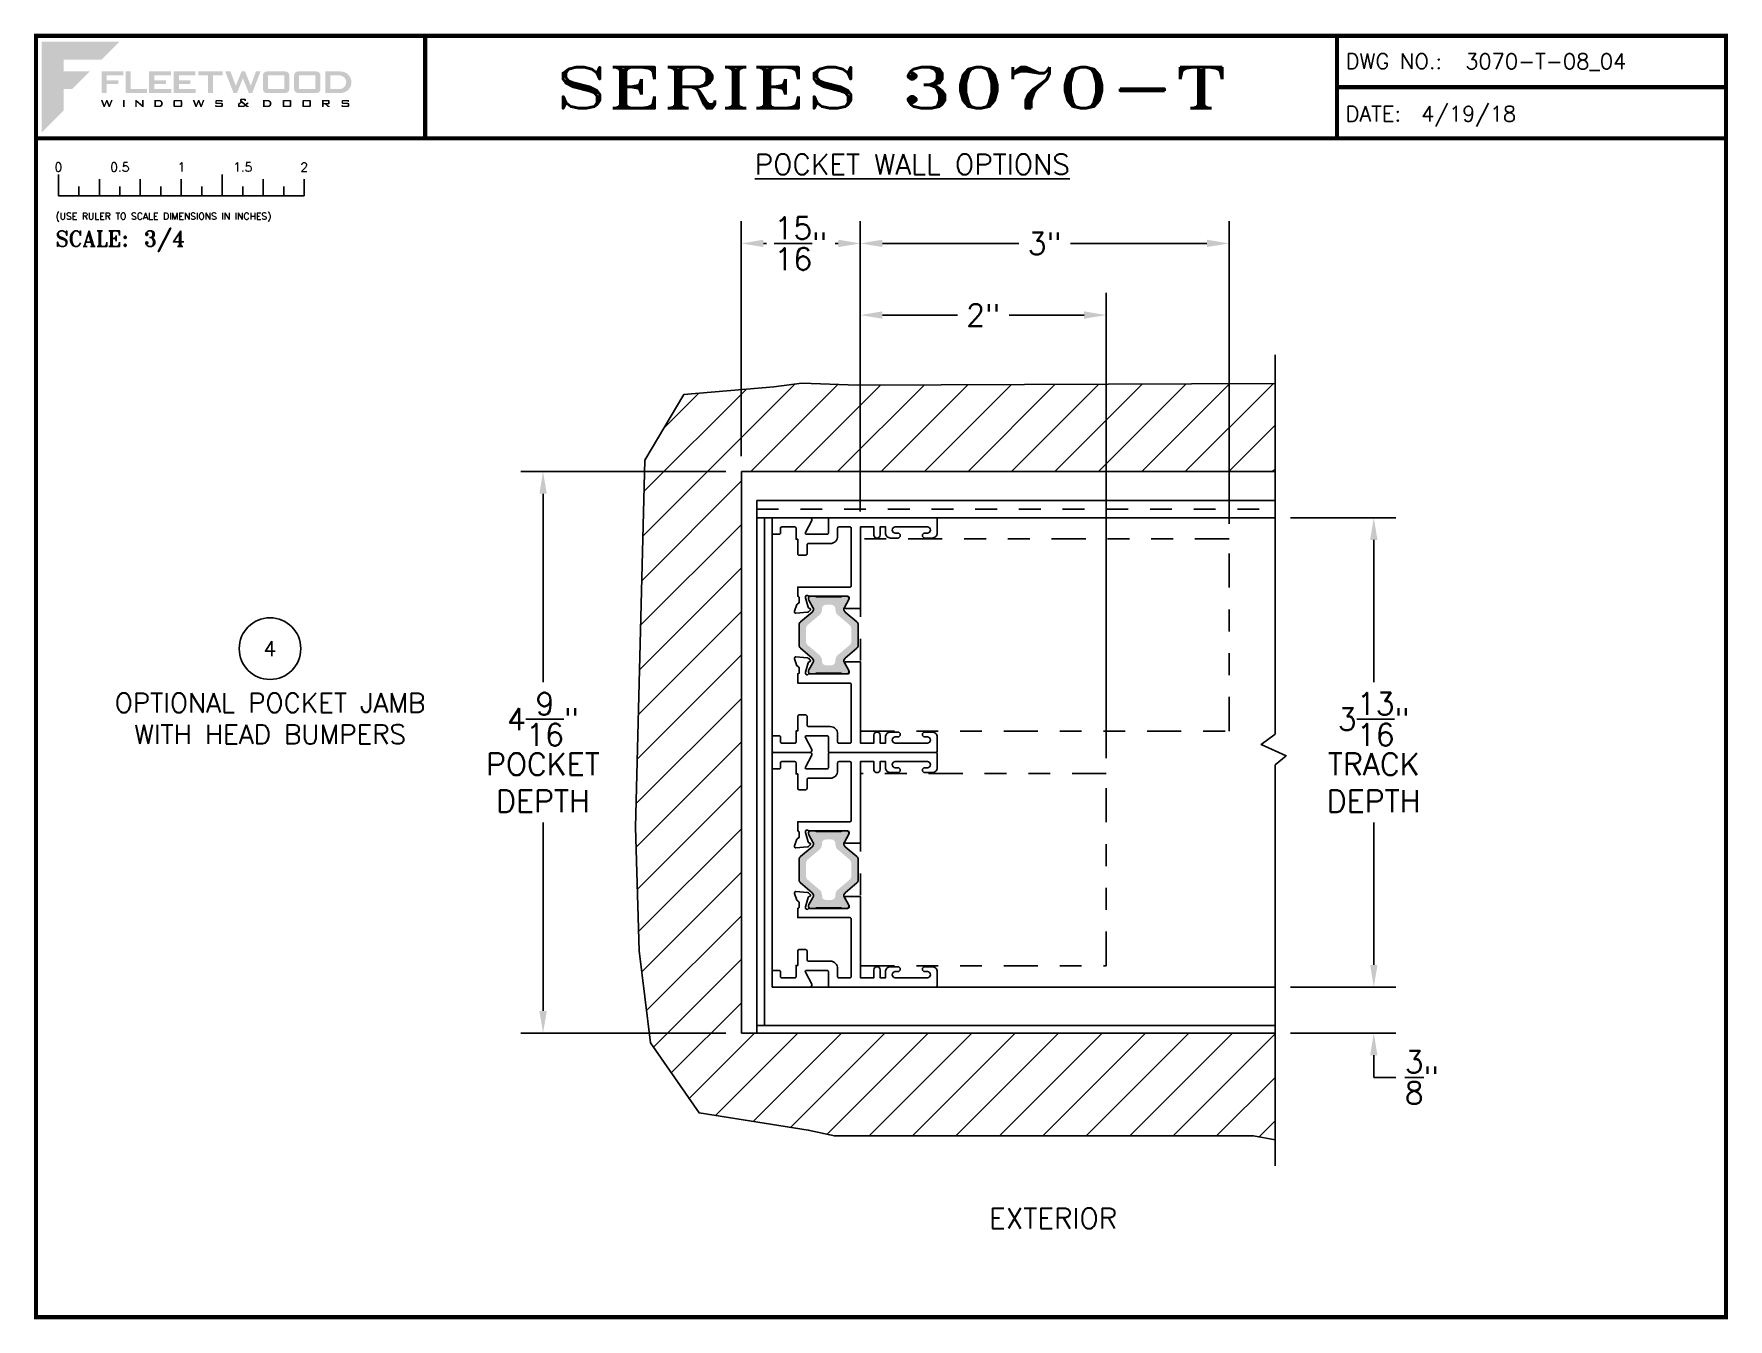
# Paper-space layout 'DETAIL 4' of a CAD drawing. Extents: x 0.1 to 10.5, y 0.1 to 7.9.
# The model-space entities are those that its viewports show. They can reach past a viewport. Long polylines and large blocks are cut down to what shows.
import ezdxf
from ezdxf.enums import TextEntityAlignment as Align

# ---------------------------------------------------------------- set-up
doc = ezdxf.new("R2010")
doc.units = 0
doc.header["$LTSCALE"] = 0.25
doc.header["$MEASUREMENT"] = 0
doc.linetypes.add('HIDDEN', pattern=[0.375, 0.25, -0.125])
doc.linetypes.add('PHANTOM2', pattern=[1.25, 0.625, -0.125, 0.125, -0.125, 0.125, -0.125])
doc.layers.get('0').update_dxf_attribs({"linetype": 'CONTINUOUS'})
doc.layers.get('DEFPOINTS').update_dxf_attribs({"color": 1, "linetype": 'CONTINUOUS'})
for name, color, linetype in [('DIM', 7, 'CONTINUOUS'), ('FRAME', 1, 'CONTINUOUS'), ('SILL-PAN', 7, 'CONTINUOUS'), ('TEXT', 7, 'CONTINUOUS'), ('TITLE-BLOCK', 7, 'CONTINUOUS'), ('TRACK', 7, 'CONTINUOUS'), ('WALL', 7, 'CONTINUOUS')]:
    doc.layers.add(name, color=color, linetype=linetype)
doc.layers.add('VP', color=40, linetype='CONTINUOUS', plot=False)
doc.layers.get('VP').off()
doc.styles.add('ROMANS', font='romans')
doc.styles.add('ROMANT', font='romant')
doc.styles.add('SIMPLEX-094', font='simplex.shx', dxfattribs={"height": 0.094})
doc.styles.get("Standard").update_dxf_attribs({"font": 'simplex.shx'})
doc.dimstyles.new('THREE-QUARTER SCALE', dxfattribs={"dimscale": 0.75, "dimtxt": 0.18, "dimasz": 0.18, "dimexe": 0.18, "dimexo": 0.125, "dimgap": 0.09, "dimtad": 0, "dimtih": 1, "dimtoh": 1, "dimdec": 4, "dimlfac": 1.333, "dimzin": 0, "dimdsep": 46, "dimlunit": 4, "dimtxsty": 'Standard', "dimcen": 0.09, "dimadec": 0, "dimazin": 0, "dimtfac": 1, "dimtdec": 4, "dimtofl": 0, "dimtmove": 0, "dimatfit": 3, "dimfxl": 0, "dimtolj": 1, "dimtzin": 0, "dimarcsym": 0})

# ---------------------------------------------------------------- blocks, each defined once
blk = doc.blocks.new('*D80')
at = {"layer": 'DEFPOINTS', "color": 0}
for p in [(7.437, 6.641), (5.187, 4.912), (7.437, 4.839)]:
    blk.add_point(p, dxfattribs=at)
at = {"layer": 'TRACK', "color": 0, "lineweight": -2}
for p, q in [((5.187, 5.006), (5.187, 6.776)), ((7.437, 4.932), (7.437, 6.776)), ((5.322, 6.641), (6.155, 6.641)), ((7.302, 6.641), (6.47, 6.641))]:
    blk.add_line(p, q, dxfattribs=at)
at = {"layer": 'TRACK', "color": 0}
for points in [[(5.322, 6.664), (5.322, 6.619), (5.187, 6.641)], [(7.302, 6.664), (7.302, 6.619), (7.437, 6.641)]]:
    blk.add_solid(points, dxfattribs=at)
at = {"layer": 'TRACK', "color": 0, "insert": (6.312, 6.641), "char_height": 0.135, "attachment_point": 5}
blk.add_mtext('\\A1;3"', dxfattribs=at)
blk = doc.blocks.new('*D81')
at = {"layer": 'DEFPOINTS', "color": 0}
for p in [(5.187, 6.204), (5.187, 4.912), (6.687, 3.408)]:
    blk.add_point(p, dxfattribs=at)
at = {"layer": 'TRACK', "color": 0, "lineweight": -2}
for p, q in [((5.187, 5.006), (5.187, 6.339)), ((6.687, 3.501), (6.687, 6.339)), ((5.322, 6.204), (5.78, 6.204)), ((6.552, 6.204), (6.095, 6.204))]:
    blk.add_line(p, q, dxfattribs=at)
at = {"layer": 'TRACK', "color": 0}
for points in [[(5.322, 6.227), (5.322, 6.182), (5.187, 6.204)], [(6.552, 6.227), (6.552, 6.182), (6.687, 6.204)]]:
    blk.add_solid(points, dxfattribs=at)
at = {"layer": 'TRACK', "color": 0, "insert": (5.937, 6.204), "char_height": 0.135, "attachment_point": 5}
blk.add_mtext('\\A1;2"', dxfattribs=at)
blk = doc.blocks.new('*D110')
at = {"layer": 'DEFPOINTS', "color": 0}
for p in [(5.187, 6.641), (4.461, 5.25), (5.187, 4.912)]:
    blk.add_point(p, dxfattribs=at)
at = {"layer": 'TRACK', "color": 0, "lineweight": -2}
for p, q in [((4.461, 5.343), (4.461, 6.776)), ((5.187, 5.006), (5.187, 6.776)), ((4.596, 6.641), (4.615, 6.641)), ((5.052, 6.641), (5.033, 6.641))]:
    blk.add_line(p, q, dxfattribs=at)
at = {"layer": 'TRACK', "color": 0}
for points in [[(4.596, 6.664), (4.596, 6.619), (4.461, 6.641)], [(5.052, 6.664), (5.052, 6.619), (5.187, 6.641)]]:
    blk.add_solid(points, dxfattribs=at)
at = {"layer": 'TRACK', "color": 0, "insert": (4.824, 6.641), "char_height": 0.135, "attachment_point": 5}
blk.add_mtext('\\A1;{\\H1.000000x;\\S15/16;}"', dxfattribs=at)
blk = doc.blocks.new('Fleetwood_Logo_6-10-15')
h = blk.add_hatch(color=154)
h.dxf.hatch_style = 1
h.paths.add_polyline_path([(0.2526, -0.0017), (0.0019, -0.0017), (0.0019, -0.2942), (0.0725, -0.2236), (0.0725, -0.1535), (0.1007, -0.1535), (0.1567, -0.0976), (0.0725, -0.0976), (0.0725, -0.0596), (0.1946, -0.0596)])
h = blk.add_hatch(color=251)
h.dxf.hatch_style = 1
h.paths.add_polyline_path([(0.2487, -0.1256), (0.2112, -0.1256), (0.2112, -0.1102), (0.2647, -0.1102), (0.2647, -0.0976), (0.1946, -0.0976), (0.1946, -0.1667), (0.2112, -0.1667), (0.2112, -0.1377), (0.2487, -0.1377)])
h = blk.add_hatch(color=251)
h.dxf.hatch_style = 1
h.paths.add_polyline_path([(0.2886, -0.0976), (0.272, -0.0976), (0.272, -0.1667), (0.3401, -0.1667), (0.3401, -0.1535), (0.2886, -0.1535)])
h = blk.add_hatch(color=251)
h.dxf.hatch_style = 1
h.paths.add_polyline_path([(0.4175, -0.0976), (0.3474, -0.0976), (0.3474, -0.1667), (0.4185, -0.1667), (0.4185, -0.1534), (0.364, -0.1534), (0.364, -0.1377), (0.4015, -0.1377), (0.4015, -0.1256), (0.364, -0.1256), (0.364, -0.1102), (0.4175, -0.1102)])
h = blk.add_hatch(color=251)
h.dxf.hatch_style = 1
h.paths.add_polyline_path([(0.4965, -0.0976), (0.4264, -0.0976), (0.4264, -0.1667), (0.4975, -0.1667), (0.4975, -0.1534), (0.443, -0.1534), (0.443, -0.1377), (0.4804, -0.1377), (0.4804, -0.1256), (0.443, -0.1256), (0.443, -0.1102), (0.4965, -0.1102)])
h = blk.add_hatch(color=251)
h.dxf.hatch_style = 1
h.paths.add_polyline_path([(0.5842, -0.0976), (0.5054, -0.0976), (0.5054, -0.1102), (0.5365, -0.1102), (0.5365, -0.1667), (0.5531, -0.1667), (0.5531, -0.1102), (0.5842, -0.1102)])
h = blk.add_hatch(color=251)
h.dxf.hatch_style = 1
h.paths.add_polyline_path([(0.6089, -0.0976), (0.5921, -0.0976), (0.6188, -0.1667), (0.63, -0.1667), (0.6489, -0.1192), (0.6679, -0.1667), (0.6789, -0.1667), (0.7056, -0.0976), (0.6908, -0.0976), (0.6742, -0.1433), (0.6558, -0.0976), (0.6446, -0.0976), (0.6261, -0.1433)])
h = blk.add_hatch(color=251)
h.dxf.hatch_style = 1
h.paths.add_polyline_path([(0.7853, -0.0976), (0.726, -0.0976, 0.414214), (0.7133, -0.1102), (0.7133, -0.154, 0.414214), (0.726, -0.1667), (0.7853, -0.1667, 0.414214), (0.798, -0.154), (0.798, -0.1102, 0.414214)])
h.paths.add_polyline_path([(0.7819, -0.1102), (0.7819, -0.154), (0.7294, -0.154), (0.7294, -0.1102)], flags=16)
h = blk.add_hatch(color=251)
h.dxf.hatch_style = 1
h.paths.add_polyline_path([(0.8856, -0.0976), (0.8262, -0.0976, 0.414214), (0.8136, -0.1102), (0.8136, -0.154, 0.414214), (0.8262, -0.1667), (0.8856, -0.1667, 0.414214), (0.8982, -0.154), (0.8982, -0.1102, 0.414214)])
h.paths.add_polyline_path([(0.8822, -0.1102), (0.8822, -0.154), (0.8296, -0.154), (0.8296, -0.1102)], flags=16)
h = blk.add_hatch(color=251)
h.dxf.hatch_style = 1
h.paths.add_polyline_path([(0.9632, -0.0976), (0.914, -0.0976), (0.914, -0.1667), (0.9632, -0.1667, 1)])
h.paths.add_polyline_path([(0.9301, -0.1102), (0.9593, -0.1102, -1), (0.9593, -0.154), (0.9301, -0.154)], flags=16)
h = blk.add_hatch(color=7)
h.dxf.hatch_style = 1
h.paths.add_polyline_path([(0.2301, -0.1891), (0.2251, -0.1891), (0.2196, -0.2043), (0.2134, -0.1891), (0.2097, -0.1891), (0.2035, -0.2043), (0.1978, -0.1891), (0.1922, -0.1891), (0.2011, -0.2121), (0.2048, -0.2121), (0.2112, -0.1963), (0.2175, -0.2121), (0.2212, -0.2121)])
h = blk.add_hatch(color=7)
h.dxf.hatch_style = 1
h.paths.add_polyline_path([(0.2691, -0.1891), (0.2637, -0.1891), (0.2637, -0.2118), (0.2637, -0.2121), (0.2691, -0.2121)])
h = blk.add_hatch(color=7)
h.dxf.hatch_style = 1
h.paths.add_polyline_path([(0.3077, -0.1964), (0.3259, -0.2121), (0.3298, -0.2121), (0.3298, -0.1891), (0.325, -0.1891), (0.325, -0.2047), (0.3067, -0.1891), (0.3029, -0.1891), (0.3029, -0.2121), (0.3077, -0.2121)])
h = blk.add_hatch(color=7)
h.dxf.hatch_style = 1
h.paths.add_polyline_path([(0.3801, -0.1891), (0.3637, -0.1891), (0.3637, -0.2121), (0.3801, -0.2121, 1)])
h.paths.add_polyline_path([(0.3691, -0.2079), (0.3691, -0.1933), (0.3788, -0.1933, -1), (0.3788, -0.2079)], flags=16)
h = blk.add_hatch(color=7)
h.dxf.hatch_style = 1
h.paths.add_polyline_path([(0.4537, -0.2079), (0.4537, -0.1933, 0.414214), (0.4495, -0.1891), (0.4297, -0.1891, 0.414214), (0.4255, -0.1933), (0.4255, -0.2079, 0.414214), (0.4297, -0.2121), (0.4495, -0.2121, 0.414214)])
h.paths.add_polyline_path([(0.4308, -0.2079), (0.4308, -0.1933), (0.4484, -0.1933), (0.4484, -0.2079)], flags=16)
h = blk.add_hatch(color=7)
h.dxf.hatch_style = 1
h.paths.add_polyline_path([(0.5253, -0.1891), (0.5203, -0.1891), (0.5148, -0.2043), (0.5087, -0.1891), (0.5049, -0.1891), (0.4988, -0.2043), (0.493, -0.1891), (0.4874, -0.1891), (0.4963, -0.2121), (0.5001, -0.2121), (0.5064, -0.1963), (0.5127, -0.2121), (0.5164, -0.2121)])
h = blk.add_hatch(color=7)
h.dxf.hatch_style = 1
h.paths.add_polyline_path([(0.5801, -0.1891), (0.5643, -0.1891, 0.414214), (0.56, -0.1933), (0.56, -0.1981, 0.414214), (0.5643, -0.2024), (0.58, -0.2024), (0.58, -0.2078), (0.5637, -0.2078), (0.5637, -0.2052), (0.5591, -0.2062), (0.5591, -0.2078, 0.414214), (0.5634, -0.2121), (0.5805, -0.2121, 0.414214), (0.5848, -0.2078), (0.5848, -0.2024, 0.414214), (0.5805, -0.1982), (0.5648, -0.1982), (0.5648, -0.193), (0.5798, -0.193), (0.5798, -0.1958), (0.5843, -0.1948), (0.5843, -0.1933, 0.414214)])
h = blk.add_hatch(color=7)
h.dxf.hatch_style = 1
h.paths.add_polyline_path([(0.645, -0.1913, -0.222262), (0.6447, -0.1906), (0.6447, -0.1892), (0.6535, -0.1892), (0.6535, -0.193), (0.6587, -0.1918), (0.6587, -0.189, 0.414214), (0.6544, -0.1847), (0.6437, -0.1847, 0.414214), (0.6394, -0.189), (0.6394, -0.1922, 0.222262), (0.6407, -0.1948), (0.6415, -0.1955), (0.6345, -0.1998, 0.260684), (0.6329, -0.2027), (0.6329, -0.2078, 0.414214), (0.6372, -0.2121), (0.6514, -0.2121, 0.17577), (0.6536, -0.2113), (0.657, -0.2085), (0.6614, -0.2121), (0.6699, -0.2121), (0.6613, -0.2049), (0.6676, -0.1997), (0.6637, -0.1964), (0.6574, -0.2017)])
h.paths.add_polyline_path([(0.6532, -0.2052), (0.6509, -0.2072, -0.17577), (0.6502, -0.2074), (0.6382, -0.2074), (0.6382, -0.2033, -0.260684), (0.6387, -0.2025), (0.6451, -0.1985)], flags=16)
h = blk.add_hatch(color=7)
h.dxf.hatch_style = 1
h.paths.add_polyline_path([(0.7294, -0.1891), (0.713, -0.1891), (0.713, -0.2121), (0.7294, -0.2121, 1)])
h.paths.add_polyline_path([(0.7184, -0.2079), (0.7184, -0.1933), (0.7281, -0.1933, -1), (0.7281, -0.2079)], flags=16)
h = blk.add_hatch(color=7)
h.dxf.hatch_style = 1
h.paths.add_polyline_path([(0.8045, -0.2079), (0.8045, -0.1933, 0.414214), (0.8003, -0.1891), (0.7805, -0.1891, 0.414214), (0.7763, -0.1933), (0.7763, -0.2079, 0.414214), (0.7805, -0.2121), (0.8003, -0.2121, 0.414214)])
h.paths.add_polyline_path([(0.7816, -0.2079), (0.7816, -0.1933), (0.7992, -0.1933), (0.7992, -0.2079)], flags=16)
h = blk.add_hatch(color=7)
h.dxf.hatch_style = 1
h.paths.add_polyline_path([(0.8678, -0.2079), (0.8678, -0.1933, 0.414214), (0.8636, -0.1891), (0.8438, -0.1891, 0.414214), (0.8396, -0.1933), (0.8396, -0.2079, 0.414214), (0.8438, -0.2121), (0.8636, -0.2121, 0.414214)])
h.paths.add_polyline_path([(0.8449, -0.2079), (0.8449, -0.1933), (0.8624, -0.1933), (0.8624, -0.2079)], flags=16)
h = blk.add_hatch(color=7)
h.dxf.hatch_style = 1
h.paths.add_polyline_path([(0.9277, -0.1993), (0.9277, -0.1933, 0.414214), (0.9235, -0.1891), (0.9028, -0.1891), (0.9028, -0.2121), (0.9082, -0.2121), (0.9082, -0.2035), (0.9131, -0.2035), (0.9224, -0.2121), (0.9303, -0.2121), (0.9197, -0.2035), (0.9235, -0.2035, 0.414214)])
h.paths.add_polyline_path([(0.9082, -0.1993), (0.9082, -0.1933), (0.9214, -0.1933, -0.414214), (0.9224, -0.1943), (0.9224, -0.1983, -0.414214), (0.9214, -0.1993)], flags=16)
h = blk.add_hatch(color=7)
h.dxf.hatch_style = 1
h.paths.add_polyline_path([(0.9867, -0.1982), (0.971, -0.1982), (0.971, -0.193), (0.9859, -0.193), (0.9859, -0.1958), (0.9905, -0.1948), (0.9905, -0.1933, 0.414214), (0.9863, -0.1891), (0.9705, -0.1891, 0.414214), (0.9662, -0.1933), (0.9662, -0.1981, 0.414214), (0.9705, -0.2024), (0.9862, -0.2024), (0.9862, -0.2078), (0.9699, -0.2078), (0.9699, -0.2052), (0.9653, -0.2062), (0.9653, -0.2078, 0.414214), (0.9696, -0.2121), (0.9867, -0.2121, 0.414214), (0.991, -0.2078), (0.991, -0.2024, 0.414214)])
blk = doc.blocks.new('A-SIZE_L')
for p, q in [((8.095, 7.907), (8.095, 7.282)), ((8.095, 7.594), (10.47, 7.594)), ((0.157, 7.282), (10.47, 7.282))]:
    blk.add_line(p, q)
at = {"const_width": 0.025}
for points in [[(0.157, 7.907), (10.47, 7.907), (10.47, 0.093), (0.157, 0.093), (0.157, 7.907)], [(2.532, 7.907), (2.532, 7.282)], [(8.095, 7.907), (8.095, 7.282)], [(8.095, 7.594), (10.47, 7.594)], [(0.157, 7.282), (10.47, 7.282)]]:
    blk.add_lwpolyline(points, dxfattribs=at)
at = {"xscale": 1.898091133004928, "yscale": 1.898091133004928, "zscale": 1.898091133004928}
blk.add_blockref('Fleetwood_Logo_6-10-15', (0.188, 7.875), dxfattribs=at)
for s, style, p in [('DWG NO.:', 'SIMPLEX-094', (8.149, 7.705)), ('DATE:', 'SIMPLEX-094', (8.148, 7.385)), ('SCALE:', 'ROMANT', (0.276, 6.623))]:
    blk.add_text(s, height=0.094, dxfattribs=dict(style=style)).set_placement(p)
for tag, p, style in [('DWG_NO', (8.878, 7.705), 'SIMPLEX-094'), ('DATE', (8.609, 7.385), 'SIMPLEX-094'), ('SCALE', (0.814, 6.623), 'ROMANT')]:
    blk.add_attdef(tag, p, '', height=0.094, dxfattribs=dict(style=style))
for tag, height, style, width, p, p2 in [('DWG_NO', 0.094, 'SIMPLEX-094', 2.60233, (8.876, 7.704), (10.367, 7.704)), ('PRODUCT', 0.25, 'ROMANT', 2.260212, (3.282, 7.465), (7.345, 7.465))]:
    blk.add_attdef(tag, text='', height=height, dxfattribs=dict(style=style, width=width)).set_placement(p, p2, align=Align.FIT)
blk = doc.blocks.new('sectball')
blk.add_circle((0, 0), 0.125)
blk.add_attdef('NO', text='', height=0.062).set_placement((0, 0), align=Align.MIDDLE_CENTER)
for tag, p in [('LINE1', (0, -0.2588)), ('LINE2', (0, -0.3864)), ('LINE3', (0, -0.5214))]:
    blk.add_attdef(tag, text='', height=0.078).set_placement(p, align=Align.CENTER)
blk = doc.blocks.new('Three Quarter')
for p, q in [((0.137, -0.219), (0.137, -0.35)), ((0.262, -0.294), (0.262, -0.35)), ((0.387, -0.249), (0.387, -0.35)), ((0.512, -0.294), (0.512, -0.35)), ((0.637, -0.249), (0.637, -0.35)), ((0.762, -0.294), (0.762, -0.35)), ((0.887, -0.249), (0.887, -0.35)), ((1.012, -0.294), (1.012, -0.35)), ((1.137, -0.219), (1.137, -0.35)), ((1.262, -0.294), (1.262, -0.35)), ((1.387, -0.249), (1.387, -0.35)), ((1.512, -0.294), (1.512, -0.35)), ((1.637, -0.249), (1.637, -0.35)), ((0.137, -0.35), (1.637, -0.35))]:
    blk.add_line(p, q)
for s, p in [('0', (0.137, -0.219)), ('0.5', (0.512, -0.219)), ('1', (0.887, -0.219)), ('1.5', (1.262, -0.219)), ('2', (1.637, -0.219))]:
    blk.add_text(s, height=0.055).set_placement(p, align=Align.BOTTOM_CENTER)
at = {"style": 'ROMANS'}
blk.add_text('(USE RULER TO SCALE DIMENSIONS IN INCHES)', height=0.04115, dxfattribs=at).set_placement((0.12, -0.495))
blk = doc.blocks.new('*D157')
at = {"layer": 'DEFPOINTS', "color": 0}
for p in [(4.461, 5.25), (3.251, 1.825), (4.461, 1.825)]:
    blk.add_point(p, dxfattribs=at)
at = {"layer": 'TRACK', "color": 0, "lineweight": -2}
for p, q in [((4.367, 5.25), (3.116, 5.25)), ((3.251, 5.115), (3.251, 3.965)), ((3.251, 1.96), (3.251, 3.11)), ((4.367, 1.825), (3.116, 1.825))]:
    blk.add_line(p, q, dxfattribs=at)
at = {"layer": 'TRACK', "color": 0}
for points in [[(3.229, 5.115), (3.274, 5.115), (3.251, 5.25)], [(3.229, 1.96), (3.274, 1.96), (3.251, 1.825)]]:
    blk.add_solid(points, dxfattribs=at)
at = {"layer": 'TRACK', "color": 0, "insert": (3.251, 3.537), "char_height": 0.135, "attachment_point": 5}
blk.add_mtext('\\A1;4{\\H1.000000x;\\S9/16;}"\\PPOCKET\\PDEPTH', dxfattribs=at)
blk = doc.blocks.new('*D158')
at = {"layer": 'DEFPOINTS', "color": 0}
for p in [(7.718, 4.968), (7.718, 2.106), (8.32, 2.106)]:
    blk.add_point(p, dxfattribs=at)
at = {"layer": 'TRACK', "color": 0, "lineweight": -2}
for p, q in [((7.812, 4.968), (8.455, 4.968)), ((8.32, 4.833), (8.32, 3.965)), ((8.32, 2.241), (8.32, 3.11)), ((7.812, 2.106), (8.455, 2.106))]:
    blk.add_line(p, q, dxfattribs=at)
at = {"layer": 'TRACK', "color": 0}
for points in [[(8.298, 4.833), (8.343, 4.833), (8.32, 4.968)], [(8.298, 2.241), (8.343, 2.241), (8.32, 2.106)]]:
    blk.add_solid(points, dxfattribs=at)
at = {"layer": 'TRACK', "color": 0, "insert": (8.32, 3.537), "char_height": 0.135, "attachment_point": 5}
blk.add_mtext('\\A1;3{\\H1.000000x;\\S13/16;}"\\PTRACK\\PDEPTH', dxfattribs=at)
blk = doc.blocks.new('*D159')
at = {"layer": 'DEFPOINTS', "color": 0}
for p in [(7.718, 2.106), (7.718, 1.825), (8.32, 1.825)]:
    blk.add_point(p, dxfattribs=at)
at = {"layer": 'TRACK', "color": 0, "lineweight": -2}
for p, q in [((8.32, 2.241), (8.32, 2.376)), ((7.812, 2.106), (8.455, 2.106)), ((7.812, 1.825), (8.455, 1.825)), ((8.32, 1.69), (8.32, 1.555)), ((8.455, 1.555), (8.32, 1.555))]:
    blk.add_line(p, q, dxfattribs=at)
at = {"layer": 'TRACK', "color": 0}
for points in [[(8.298, 2.241), (8.343, 2.241), (8.32, 2.106)], [(8.298, 1.69), (8.343, 1.69), (8.32, 1.825)]]:
    blk.add_solid(points, dxfattribs=at)
at = {"layer": 'TRACK', "color": 0, "insert": (8.613, 1.555), "char_height": 0.135, "attachment_point": 5}
blk.add_mtext('\\A1;{\\H1.000000x;\\S3/8;}"', dxfattribs=at)
blk = doc.blocks.new('3711-JAMB')
h = blk.add_hatch(color=7)
h.dxf.hatch_style = 1
edge = h.paths.add_edge_path(flags=16)
edge.add_arc((-0.976, -0.753), 0.0472, -50.0002, 0, ccw=False)
edge.add_line((-0.945, -0.789), (-1.041, -0.87))
edge.add_arc((-1.011, -0.906), 0.0472, 129.9998, 180)
edge.add_line((-1.058, -0.906), (-1.058, -1.002))
edge.add_arc((-1.011, -1.002), 0.0472, 180, 230.0002)
edge.add_line((-1.041, -1.038), (-0.945, -1.119))
edge.add_arc((-0.976, -1.155), 0.0472, 0, 50.0002, ccw=False)
edge.add_line((-0.928, -1.155), (-0.928, -1.165))
edge.add_arc((-0.893, -1.165), 0.0355, 180.7985, 270)
edge.add_line((-0.893, -1.2), (-0.853, -1.2))
edge.add_arc((-0.853, -1.165), 0.0355, 270, 359.2015)
edge.add_line((-0.818, -1.165), (-0.818, -1.155))
edge.add_arc((-0.77, -1.155), 0.0472, 129.9998, 180, ccw=False)
edge.add_line((-0.801, -1.119), (-0.705, -1.038))
edge.add_arc((-0.735, -1.002), 0.0472, 309.9998, 360)
edge.add_line((-0.688, -1.002), (-0.688, -0.906))
edge.add_arc((-0.735, -0.906), 0.0472, 360, 410.0002)
edge.add_line((-0.705, -0.87), (-0.801, -0.789))
edge.add_arc((-0.77, -0.753), 0.0472, 180, 230.0002, ccw=False)
edge.add_line((-0.818, -0.753), (-0.818, -0.743))
edge.add_arc((-0.853, -0.743), 0.0355, 0.7985, 90)
edge.add_line((-0.853, -0.708), (-0.893, -0.708))
edge.add_arc((-0.893, -0.743), 0.0355, 90, 179.2015)
edge.add_line((-0.928, -0.743), (-0.928, -0.753))
edge = h.paths.add_edge_path()
edge.add_arc((-0.719, -0.744), 0.0302, 149.9999, 229.9998)
edge.add_line((-0.738, -0.767), (-0.644, -0.847))
edge.add_arc((-0.663, -0.87), 0.0302, 0, 49.9998, ccw=False)
edge.add_line((-0.633, -0.87), (-0.633, -1.038))
edge.add_arc((-0.663, -1.038), 0.0302, 310.0002, 360, ccw=False)
edge.add_line((-0.644, -1.061), (-0.738, -1.141))
edge.add_arc((-0.719, -1.164), 0.0302, 130.0002, 210.0001)
edge.add_line((-0.745, -1.179), (-0.712, -1.237))
edge.add_arc((-0.722, -1.243), 0.0119, 0, 30.0001, ccw=False)
edge.add_line((-0.71, -1.243), (-0.71, -1.257))
edge.add_arc((-0.722, -1.257), 0.0119, -89.931, 0.069, ccw=False)
edge.add_line((-0.722, -1.269), (-0.765, -1.269))
edge.add_arc((-0.765, -1.259), 0.00991, 216.8699, 270, ccw=False)
edge.add_line((-0.773, -1.265), (-0.973, -1.265))
edge.add_arc((-0.981, -1.259), 0.00991, 270, 323.1301, ccw=False)
edge.add_line((-0.981, -1.269), (-1.024, -1.269))
edge.add_arc((-1.024, -1.257), 0.0119, 180, 270, ccw=False)
edge.add_line((-1.036, -1.257), (-1.036, -1.243))
edge.add_arc((-1.024, -1.243), 0.0119, 149.9999, 180, ccw=False)
edge.add_line((-1.034, -1.237), (-1.001, -1.179))
edge.add_arc((-1.027, -1.164), 0.0302, 329.9999, 409.9998)
edge.add_line((-1.008, -1.141), (-1.102, -1.061))
edge.add_arc((-1.083, -1.038), 0.0302, 180, 229.9998, ccw=False)
edge.add_line((-1.113, -1.038), (-1.113, -0.87))
edge.add_arc((-1.083, -0.87), 0.0302, 130.0002, 180, ccw=False)
edge.add_line((-1.102, -0.847), (-1.008, -0.767))
edge.add_arc((-1.027, -0.744), 0.0302, 310.0002, 390.0001)
edge.add_line((-1.001, -0.729), (-1.034, -0.671))
edge.add_arc((-1.024, -0.665), 0.0119, 180, 210.0001, ccw=False)
edge.add_line((-1.036, -0.665), (-1.036, -0.651))
edge.add_arc((-1.024, -0.651), 0.0119, 90, 180, ccw=False)
edge.add_line((-1.024, -0.639), (-0.981, -0.639))
edge.add_arc((-0.981, -0.649), 0.00991, 36.8699, 90, ccw=False)
edge.add_line((-0.973, -0.643), (-0.773, -0.643))
edge.add_arc((-0.765, -0.649), 0.00991, 90, 143.1301, ccw=False)
edge.add_line((-0.765, -0.639), (-0.722, -0.639))
edge.add_arc((-0.722, -0.651), 0.0119, -0.069, 89.931, ccw=False)
edge.add_line((-0.71, -0.651), (-0.71, -0.665))
edge.add_arc((-0.722, -0.665), 0.0119, -30.0001, 0, ccw=False)
edge.add_line((-0.712, -0.671), (-0.745, -0.729))
for points in [[(-1.037, -0.21), (-1.039, -0.21, 0.414214), (-1.049, -0.22), (-1.049, -0.294, -0.414214), (-1.059, -0.304), (-1.114, -0.304, -0.414214), (-1.124, -0.294), (-1.124, -0.175), (-1.138, -0.175), (-1.138, -0.085, 0.414214), (-1.148, -0.075), (-1.255, -0.075, 0.414214), (-1.265, -0.085), (-1.265, -0.125, -0.414214), (-1.275, -0.135), (-1.323, -0.135, -0.414214), (-1.333, -0.125), (-1.333, -0.01, -0.414214), (-1.323, 0), (-1.026, 0, -0.546624), (-1.011, -0.023), (-1.062, -0.121, 0.546624), (-1.053, -0.135), (-0.885, -0.135, 0.414214), (-0.875, -0.125), (-0.875, -0.01, -0.414214), (-0.865, 0), (0, 0, -0.414214), (0.01, -0.01), (0.01, -0.125, -0.414214), (-0.03, -0.165), (-0.09, -0.165, -0.414214), (-0.11, -0.145, -0.414214), (-0.09, -0.125), (-0.07, -0.125, 0.414214), (-0.045, -0.1), (-0.045, -0.1, 0.414214), (-0.07, -0.075), (-0.331, -0.075, 0.414214), (-0.355, -0.1), (-0.355, -0.1, 0.414214), (-0.331, -0.125), (-0.31, -0.125, -0.414214), (-0.29, -0.145), (-0.29, -0.145, -0.414214), (-0.309, -0.165), (-0.37, -0.165, -0.414214), (-0.41, -0.125), (-0.41, -0.075), (-0.455, -0.075), (-0.455, -0.14, -0.414214), (-0.48, -0.165), (-0.48, -0.165, -0.414214), (-0.505, -0.141), (-0.505, -0.075), (-0.615, -0.075), (-0.615, -0.737), (-0.736, -0.737, -0.585524), (-0.742, -0.725), (-0.708, -0.665, 0.137872), (-0.706, -0.659), (-0.706, -0.651, 0.414214), (-0.718, -0.639), (-1.032, -0.639, -0.213422), (-1.04, -0.635, 0.6885), (-1.061, -0.643), (-1.061, -0.649, 0.065543), (-1.061, -0.652), (-1.04, -0.728, 0.267949), (-1.032, -0.736), (-1.028, -0.737, -0.57735), (-1.024, -0.751), (-1.038, -0.765, -0.176327), (-1.046, -0.768), (-1.139, -0.777, -0.548619), (-1.151, -0.761), (-1.131, -0.705, -0.263725), (-1.122, -0.698, 0.359508), (-1.112, -0.686), (-1.112, -0.651, 0.414214), (-1.124, -0.639), (-1.124, -0.564), (-0.7, -0.564, 0.414214), (-0.69, -0.554), (-0.69, -0.085, 0.414214), (-0.7, -0.075), (-0.79, -0.075, 0.414214), (-0.8, -0.085), (-0.8, -0.15, -0.414214), (-0.86, -0.21), (-1.039, -0.21)], [(-1.037, -1.698), (-1.039, -1.698, -0.414214), (-1.049, -1.688), (-1.049, -1.614, 0.414214), (-1.059, -1.604), (-1.114, -1.604, 0.414214), (-1.124, -1.614), (-1.124, -1.733), (-1.138, -1.733), (-1.138, -1.823, -0.414214), (-1.148, -1.833), (-1.255, -1.833, -0.414214), (-1.265, -1.823), (-1.265, -1.783, 0.414214), (-1.275, -1.773), (-1.323, -1.773, 0.414214), (-1.333, -1.783), (-1.333, -1.898, 0.414214), (-1.323, -1.908), (-1.026, -1.908, 0.546624), (-1.011, -1.885), (-1.062, -1.787, -0.546624), (-1.053, -1.773), (-0.885, -1.773, -0.414214), (-0.875, -1.783), (-0.875, -1.898, 0.414214), (-0.865, -1.908), (0, -1.908, 0.414214), (0.01, -1.898), (0.01, -1.783, 0.414214), (-0.03, -1.743), (-0.09, -1.743, 0.414214), (-0.11, -1.763, 0.414214), (-0.09, -1.783), (-0.07, -1.783, -0.414214), (-0.045, -1.808), (-0.045, -1.808, -0.414214), (-0.07, -1.833), (-0.331, -1.833, -0.414214), (-0.355, -1.808), (-0.355, -1.808, -0.414214), (-0.331, -1.783), (-0.31, -1.783, 0.414214), (-0.29, -1.763), (-0.29, -1.763, 0.414214), (-0.309, -1.743), (-0.37, -1.743, 0.414214), (-0.41, -1.783), (-0.41, -1.833), (-0.455, -1.833), (-0.455, -1.768, 0.414214), (-0.48, -1.743), (-0.48, -1.743, 0.414214), (-0.505, -1.767), (-0.505, -1.833), (-0.615, -1.833), (-0.615, -1.171), (-0.736, -1.171, 0.585524), (-0.742, -1.183), (-0.708, -1.243, -0.137872), (-0.706, -1.249), (-0.706, -1.257, -0.414214), (-0.718, -1.269), (-1.032, -1.269, 0.213422), (-1.04, -1.273, -0.6885), (-1.061, -1.265), (-1.061, -1.259, -0.065543), (-1.061, -1.256), (-1.04, -1.18, -0.267949), (-1.032, -1.172), (-1.028, -1.171, 0.57735), (-1.024, -1.157), (-1.038, -1.143, 0.176327), (-1.046, -1.14), (-1.139, -1.131, 0.548619), (-1.151, -1.147), (-1.131, -1.203, 0.263725), (-1.122, -1.21, -0.359508), (-1.112, -1.222), (-1.112, -1.257, -0.414214), (-1.124, -1.269), (-1.124, -1.344), (-0.7, -1.344, -0.414214), (-0.69, -1.354), (-0.69, -1.823, -0.414214), (-0.7, -1.833), (-0.79, -1.833, -0.414214), (-0.8, -1.823), (-0.8, -1.758, 0.414214), (-0.86, -1.698), (-1.039, -1.698)]]:
    blk.add_lwpolyline(points, format="xyb")
at = {"color": 7}
blk.add_lwpolyline([(-0.745, -0.729, 0.36397), (-0.738, -0.767), (-0.644, -0.847, -0.221694), (-0.633, -0.87), (-0.633, -1.038, -0.221694), (-0.644, -1.061), (-0.738, -1.141, 0.36397), (-0.745, -1.179), (-0.712, -1.237, -0.131653), (-0.71, -1.243), (-0.71, -1.257, -0.414214), (-0.722, -1.269), (-0.765, -1.269, -0.236068), (-0.773, -1.265), (-0.973, -1.265, -0.236068), (-0.981, -1.269), (-1.024, -1.269, -0.414214), (-1.036, -1.257), (-1.036, -1.243, -0.131653), (-1.034, -1.237), (-1.001, -1.179, 0.36397), (-1.008, -1.141), (-1.102, -1.061, -0.221694), (-1.113, -1.038), (-1.113, -0.87, -0.221694), (-1.102, -0.847), (-1.008, -0.767, 0.36397), (-1.001, -0.729), (-1.034, -0.671, -0.131653), (-1.036, -0.665), (-1.036, -0.651, -0.414214), (-1.024, -0.639), (-0.981, -0.639, -0.236068), (-0.973, -0.643), (-0.773, -0.643, -0.236068), (-0.765, -0.639), (-0.722, -0.639, -0.414214), (-0.71, -0.651), (-0.71, -0.665, -0.131653), (-0.712, -0.671)], format="xyb", close=True, dxfattribs=at)

msp = doc.modelspace()

# ---------------------------------------------------------------- hatches: boundary and pattern name
at = {"layer": 'TEXT'}
h = msp.add_hatch(dxfattribs=at)
h.set_pattern_fill('ANSI31', color=256, scale=2, style=0)
h.set_pattern_definition([(45, (-9.52366, -8.11958), (-0.1767767, 0.1767767), [])])
h.paths.add_polyline_path([(-5.87199, 1.02483), (-6.32437, 1.04041), (-6.55223, 1.00924), (-7.28437, 0.9469), (-7.6026, 0.41422), (-7.67631, -2.57139), (-7.64697, -3.57464), (-7.55506, -4.32392), (-7.1603, -4.89374), (-6.27144, -5.03371), (-6.05918, -5.08047), (-2.64852, -5.08047), (-2.47352, -5.11164), (-2.47352, -4.24483), (-6.8159, -4.24483), (-6.8159, 0.32119), (-2.47352, 0.32119), (-2.47352, 1.03847)])

# ---------------------------------------------------------------- linework, layer by layer
at = {"layer": 'FRAME', "linetype": 'PHANTOM2'}
for points in [[(-5.8478, -1.78907), (-2.8478, -1.78907), (-2.8478, -0.22657), (-5.8478, -0.22657)], [(-5.8478, -3.69707), (-3.8478, -3.69707), (-3.8478, -2.13457), (-5.8478, -2.13457)]]:
    msp.add_lwpolyline(points, close=True, dxfattribs=at)
at = {"layer": 'SILL-PAN'}
for p, q in [((-6.6908, 0.08519), (-6.6908, -4.24481)), ((-6.6908, 0.08519), (-2.47352, 0.08519)), ((-6.6908, -0.05381), (-2.47352, -0.05381)), ((-6.6288, -4.18241), (-6.6288, -0.05381)), ((-6.5658, -3.86981), (-6.5658, -0.05381)), ((-6.5658, -3.86981), (-2.47352, -3.86981)), ((-6.6908, -4.18241), (-2.47352, -4.18241))]:
    msp.add_line(p, q, dxfattribs=at)
at = {"layer": 'SILL-PAN', "linetype": 'HIDDEN'}
msp.add_line((-6.6908, 0.01569), (-2.47352, 0.01569), dxfattribs=at)
at = {"layer": 'WALL'}
for p, q in [((-6.8159, 0.32119), (-6.8159, -4.24483)), ((-2.47352, 0.32119), (-6.8159, 0.32119)), ((-6.8159, -0.50783), (-6.8159, -1.50783)), ((-6.8159, -4.24483), (-2.47352, -4.24483))]:
    msp.add_line(p, q, dxfattribs=at)
for points in [[(-2.47352, 1.27023), (-2.47352, -1.81357), (-2.58776, -1.89784), (-2.38388, -1.9893), (-2.47352, -2.06357), (-2.47352, -5.32388)], [(-2.47352, 1.03847), (-2.47352, 1.03847), (-5.87199, 1.02483), (-6.32437, 1.04041), (-6.55223, 1.00924), (-7.28437, 0.9469), (-7.6026, 0.41422), (-7.67631, -2.57139), (-7.64697, -3.57464), (-7.55506, -4.32392), (-7.1603, -4.89374), (-6.27144, -5.03371), (-6.05918, -5.08047), (-2.64852, -5.08047), (-2.47352, -5.11164)]]:
    msp.add_lwpolyline(points, dxfattribs=at)

# ---------------------------------------------------------------- block references
at = {"layer": 'FRAME'}
for p in [(-5.2328, -0.05381), (-5.2328, -1.96181)]:
    msp.add_blockref('3711-JAMB', p, dxfattribs=at)

psp = doc.layouts.new('DETAIL 4')

# ---------------------------------------------------------------- block references
at = {"layer": 'DIM', "xscale": 1.504, "yscale": 1.504, "zscale": 1.504}
psp.add_blockref('sectball', (1.585002, 4.169755), dxfattribs=at).add_auto_attribs({'NO': '4', 'LINE1': 'OPTIONAL POCKET JAMB', 'LINE2': 'WITH HEAD BUMPERS'})
at = {"layer": 'TITLE-BLOCK'}
ref = psp.add_blockref('A-SIZE_L', (0, 0), dxfattribs=at)
ref.add_attrib('DATE', '4/19/18', (8.609162, 7.384688), dxfattribs={"layer": '0', "height": 0.094, "style": 'SIMPLEX-094'})
ref.add_attrib('SCALE', '3/4', (0.814418, 6.623137), dxfattribs={"layer": '0', "height": 0.094, "style": 'ROMANT'})
ref.add_attrib('PRODUCT', 'SERIES 3070-T', dxfattribs={"layer": '0', "height": 0.25, "style": 'ROMANT', "width": 1.324706}).set_placement((3.325751, 7.465268), (7.426032, 7.465268), align=Align.FIT)
ref.add_attrib('DWG_NO', '3070-T-08_04', (8.878092, 7.704793), dxfattribs={"layer": '0', "height": 0.094, "style": 'SIMPLEX-094'})
at = {"layer": 'TRACK'}
psp.add_blockref('Three Quarter', (0.15675, 7.2815), dxfattribs=at)

# ---------------------------------------------------------------- texts
at = {"layer": 'DIM'}
psp.add_text('EXTERIOR', height=0.125, dxfattribs=at).set_placement((6.363503, 0.632938), align=Align.CENTER)
at = {"layer": 'DIM', "insert": (5.504377, 7.123195), "char_height": 0.125, "width": 5.18074524, "attachment_point": 5}
psp.add_mtext('{\\LPOCKET WALL OPTIONS}', dxfattribs=at)

# ---------------------------------------------------------------- dimensions: what is measured, and where the dimension line sits
at = {"layer": 'TRACK'}
dim = psp.add_linear_dim(base=(5.187303, 6.64102), p1=(4.461228, 5.24955), p2=(5.187303, 4.91205), dimstyle='THREE-QUARTER SCALE', dxfattribs=at)
dim.commit()
dim.dimension.update_dxf_attribs({"geometry": '*D110', "text_midpoint": (4.824265, 6.64102), "dimtype": 160})
for base, p1, p2, picture, middle in [((7.437302864, 6.6410196827), (5.187302864, 4.9120502884), (7.437302864, 4.8387332141), '*D80', (6.312302864, 6.6410196827)), ((5.187303, 6.204441), (6.687303, 3.407733), (5.187303, 4.91205), '*D81', (5.937303, 6.204441))]:
    dim = psp.add_linear_dim(base=base, p1=p1, p2=p2, dimstyle='THREE-QUARTER SCALE', dxfattribs=at)
    dim.commit()
    dim.dimension.update_dxf_attribs({"geometry": picture, "text_midpoint": middle})
dim = psp.add_linear_dim(base=(3.251376, 1.825041), p1=(4.461228, 5.24955), p2=(4.461228, 1.825041), angle=90, text='<>\\PPOCKET\\PDEPTH', dimstyle='THREE-QUARTER SCALE', dxfattribs=at)
dim.commit()
dim.dimension.update_dxf_attribs({"geometry": '*D157', "text_midpoint": (3.251376, 3.537296), "dimtype": 160})
dim = psp.add_linear_dim(base=(8.320437, 2.1063), p1=(7.718007, 4.9683), p2=(7.718007, 2.1063), angle=90, text='<>\\PTRACK\\PDEPTH', dimstyle='THREE-QUARTER SCALE', dxfattribs=at)
dim.commit()
dim.dimension.update_dxf_attribs({"geometry": '*D158', "text_midpoint": (8.320437, 3.5373)})
dim = psp.add_linear_dim(base=(8.320437, 1.825041), p1=(7.718007, 2.1063), p2=(7.718007, 1.825041), angle=90, dimstyle='THREE-QUARTER SCALE', override={"dimtmove": 1}, dxfattribs=at)
dim.commit()
dim.dimension.update_dxf_attribs({"geometry": '*D159', "text_midpoint": (8.558498, 1.603998), "dimtype": 160})

# ---------------------------------------------------------------- viewports
at = {"layer": 'VP'}
psp.add_viewport(center=(6.139506, 3.533885), size=(5.266039, 5.7124799), view_center_point=(-4.578193, -1.966367), view_height=7.6166399, dxfattribs=at)

doc.saveas('drawing.dxf')
